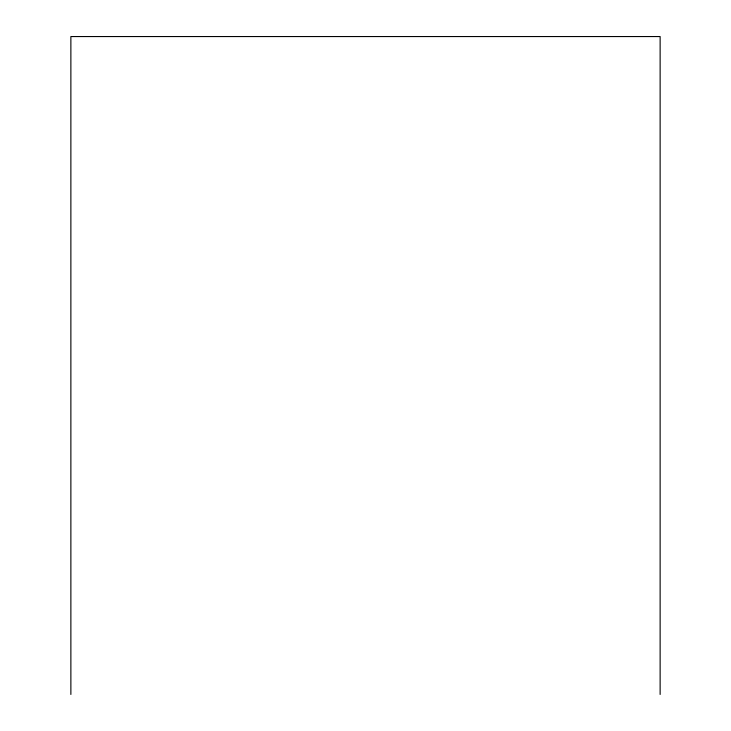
<?xml version="1.0" encoding="UTF-8"?>
<svg xmlns="http://www.w3.org/2000/svg" width="731" height="731" viewBox="0 0 731 731"><rect width="100%" height="100%" fill="white"/><g stroke="black" fill="none" stroke-linecap="round" stroke-linejoin="round"><path stroke-width="1.1" d="M660.13 694.45L660.13 36.55L70.87 36.55L70.87 694.45"/></g></svg>
